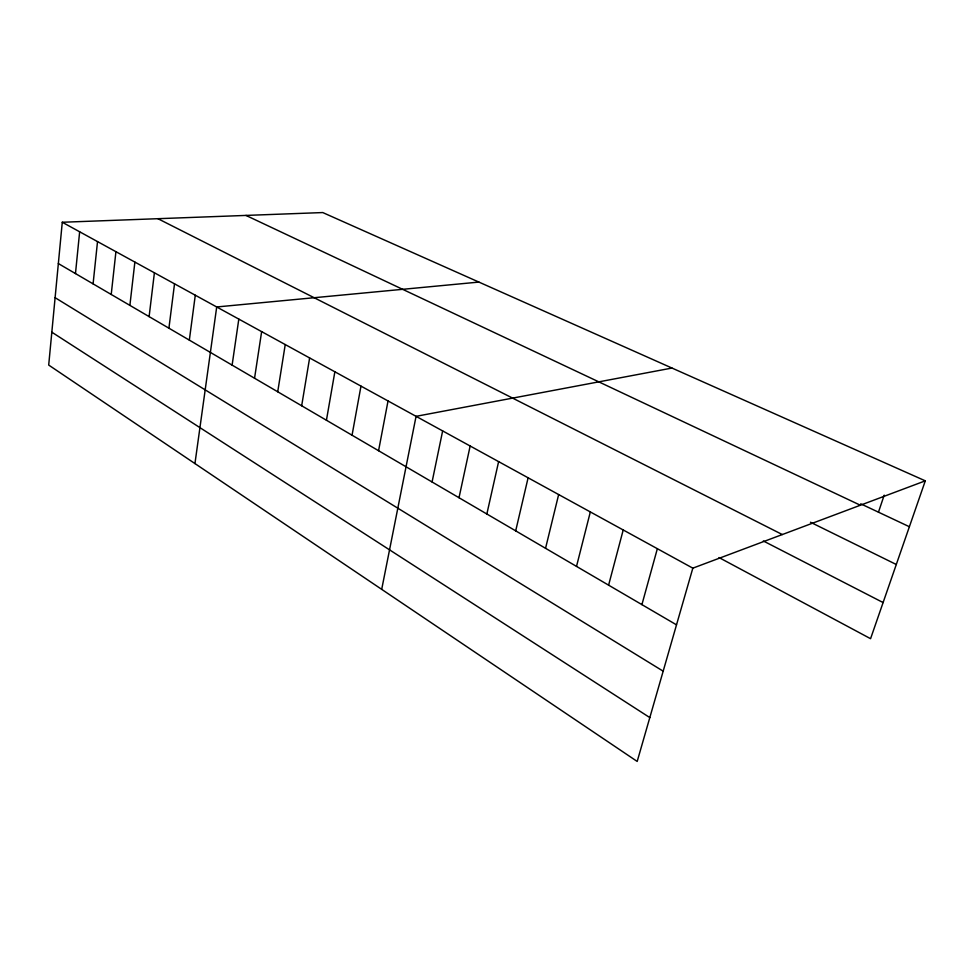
<?xml version="1.0" encoding="UTF-8"?>
<svg xmlns="http://www.w3.org/2000/svg" width="974" height="974" viewBox="0 0 974 974"><rect width="100%" height="100%" fill="white"/><g stroke="black" fill="none" stroke-linecap="round" stroke-linejoin="round"><path stroke-width="1.46" d="M925.3 480.839L322.759 212.563L62.275 222.255L48.7 365.067L637.191 761.437L692.831 568.159L925.3 480.839L870.573 638.688L718.995 557.554M75.473 273.572L79.649 231.788M93.09 283.872L97.522 241.589M111.219 294.465L115.93 251.682M129.883 305.373L134.875 262.079M149.107 316.611L154.403 272.793M168.916 328.177L174.529 283.836M189.333 340.121L195.287 295.219M194.946 463.563L216.703 306.968L478.904 282.083M232.116 365.128L238.813 319.095M254.555 378.229L261.641 331.623M277.724 391.779L285.236 344.565M301.672 405.768L309.622 357.945M326.436 420.244L334.861 371.788M352.052 435.22L360.977 386.118M378.569 450.719L388.029 400.959M381.698 589.343L416.068 416.336L671.987 368.05M432.079 481.996L442.646 430.922M459.01 497.726L470.15 446.007M486.854 514.004L498.615 461.627M515.696 530.854L528.103 477.796M545.55 548.313L558.65 494.561M576.511 566.393L590.329 511.934M608.604 585.155L623.214 529.966M641.915 604.623L657.353 548.703M878.463 512.178L884.197 495.157M860.736 503.826L909.387 526.739M245.972 215.424L860.359 505.226M810.465 522.234L896.299 564.494M157.934 218.7L782.317 534.543M763.324 540.96L883.101 602.553M62.275 222.255L692.831 568.159M58.343 263.564L676.516 624.845M55.104 297.679L663.172 671.171M51.829 332.183L649.816 717.595"/></g></svg>
